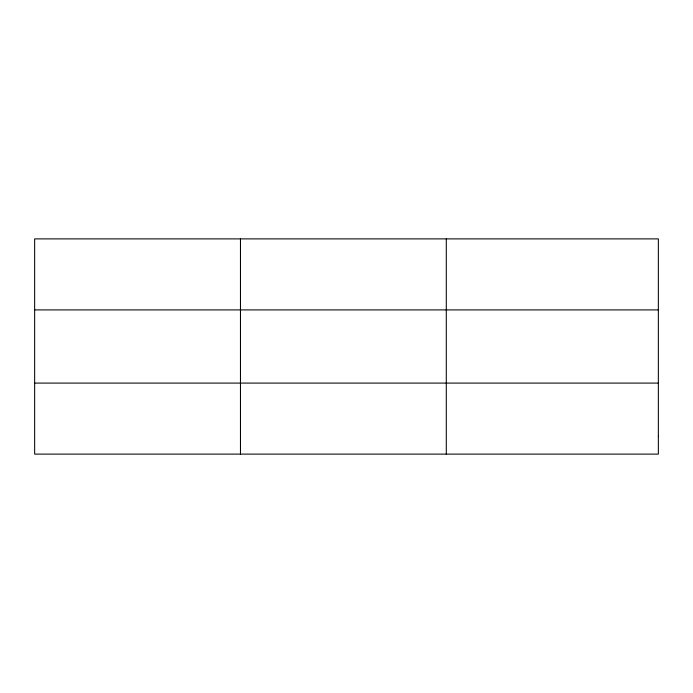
<?xml version="1.0" encoding="UTF-8"?>
<svg xmlns="http://www.w3.org/2000/svg" width="693" height="693" viewBox="0 0 693 693"><rect width="100%" height="100%" fill="white"/><g stroke="black" fill="none" stroke-linecap="round" stroke-linejoin="round"><path stroke-width="1.04" d="M240.471 454.114L240.471 238.886M446.292 454.114L446.292 238.886M34.65 309.91L658.35 309.91M34.65 383.09L658.35 383.09M658.35 436.356L658.35 454.114L34.65 454.114L34.65 238.886L658.35 238.886L658.35 436.356"/></g></svg>
